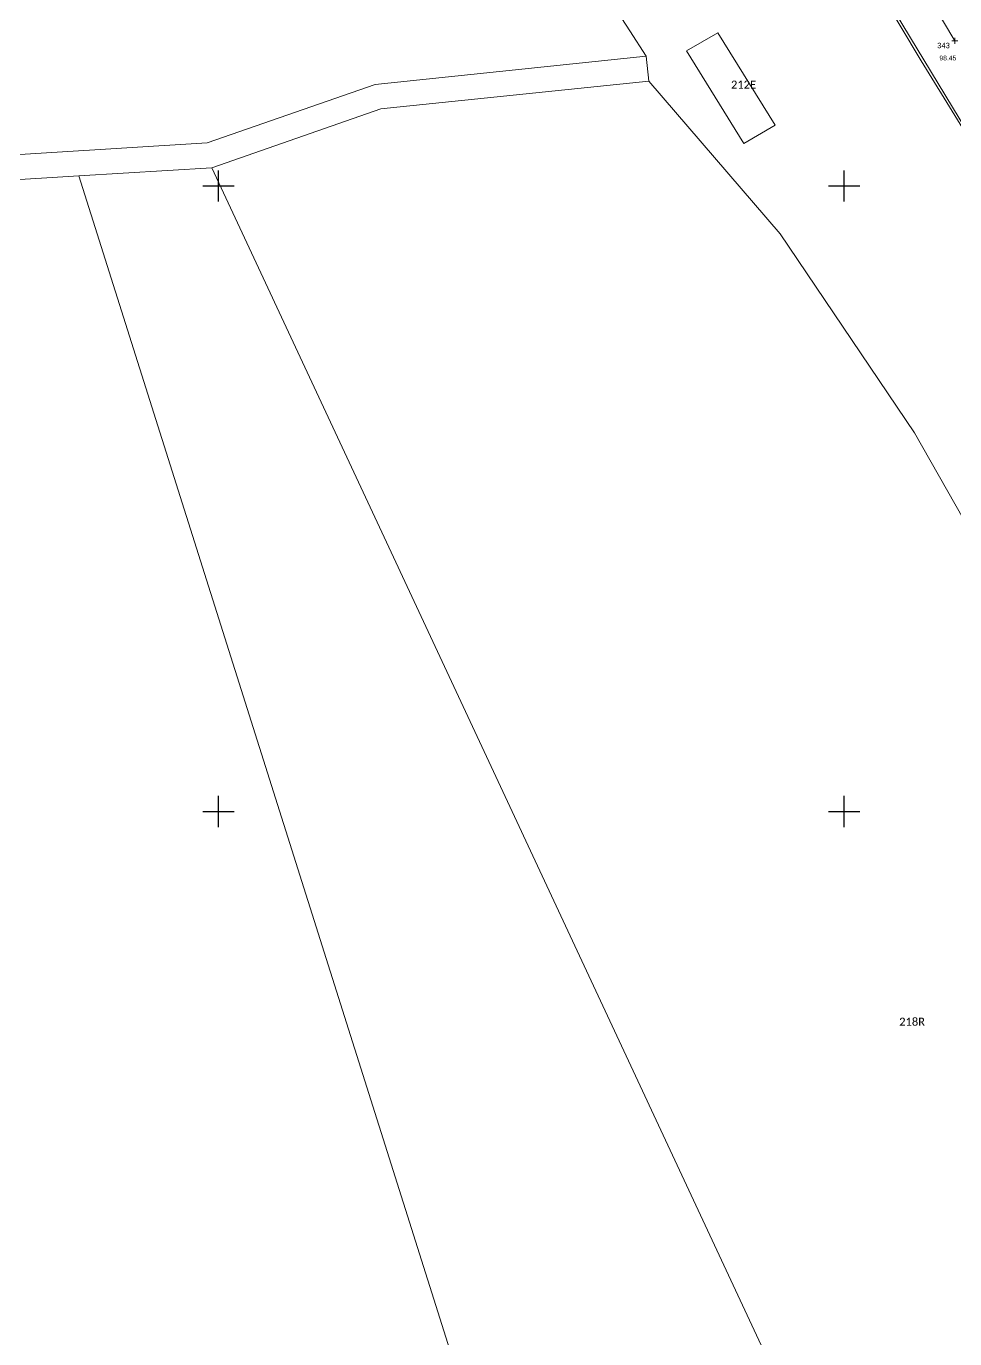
# Model space of a CAD drawing. Header units: metres. Extents: x 113120 to 240396, y 120329 to 242116.
# Drawn here: x 113748 to 113840.8, y 120947.3 to 121078.5 of the extents above; entities that cross this region are included whole.
import ezdxf
from ezdxf.enums import TextEntityAlignment as Align

# ---------------------------------------------------------------- set-up
doc = ezdxf.new("R2010")
doc.units = ezdxf.units.M
doc.header["$LTSCALE"] = 3
doc.header["$PDMODE"] = 2
doc.header["$PDSIZE"] = 0.3
doc.layers.get('0').update_dxf_attribs({"lineweight": 0})
for name, color, linetype, lineweight in [('Bpn_CaPa', 78, 'Continuous', 0), ('Bpt_CaNu', 7, 'Continuous', 0), ('Route', 1, 'Continuous', 0), ('TopoAlt', 30, 'Continuous', 0), ('TOPOJIS', 5, 'Continuous', 0), ('TopoMat', 5, 'Continuous', 0)]:
    doc.layers.add(name, color=color, linetype=linetype, lineweight=lineweight)
doc.layers.add('Carroyage(1)_Croix', color=7, linetype='Continuous')
doc.styles.add('Legend', font='')
doc.styles.get("Standard").update_dxf_attribs({"font": 'arial.ttf'})
doc.styles.get('Legend').set_extended_font_data('Calibri')

# ---------------------------------------------------------------- blocks, each defined once
blk = doc.blocks.new('TCPOINT')
at = {"color": 0}
blk.add_point((0, 0), dxfattribs=at)
at = {"layer": 'TopoAlt'}
blk.add_attdef('ALT', text='', height=0.3, dxfattribs=at).set_placement((0.1, -0.1), align=Align.TOP_LEFT)
at = {"layer": 'TopoMat'}
blk.add_attdef('MAT', (0.1, 0.1), '', height=0.3, dxfattribs=at)

msp = doc.modelspace()

# ---------------------------------------------------------------- linework, layer by layer
at = {"layer": 'Bpn_CaPa'}
for points in [[(113739.65, 121255.08), (113752.65, 121250.89), (113760.51, 121245.05), (113767.67, 121235.68), (113772.3, 121226.92), (113777.12, 121213.63), (113787.78, 121174.98), (113804.34, 121131.81), (113820.84, 121103.03), (113842.69, 121066.91), (113852.42, 121050.76), (113859.07, 121036.5), (113872.66, 120997.45), (113883.57, 120967.86), (113893.56, 120946.41)], [(113903.95, 120895.01), (113860.41, 120992.3), (113848.32, 121017.56), (113836.8, 121037.83), (113823.38, 121057.71), (113810.26, 121072.98), (113809.99, 121075.47), (113808.35, 121077.99), (113788.7, 121108.34), (113761.59, 121140.05), (113727.58, 121174.2), (113712.08, 121186.93), (113690.31, 121202.58), (113669.51, 121220.04), (113639.55, 121249.75), (113641.71, 121251.99)], [(113744.96, 120944.78), (113742.98, 120950.73), (113742.39, 120951.85), (113738.7, 120958.93), (113736.39, 120963.34), (113733.48, 120968.93), (113730.5, 120974.62), (113729.38, 120976.14), (113729.38, 120976.14), (113723.51, 120984.08), (113723.07, 120984.67), (113715.03, 120994.73), (113708.94, 121002.35), (113707.55, 121004.09), (113702.06, 121010.75), (113697.11, 121016.77), (113695.52, 121018.7), (113672.82, 121046.27), (113697.06, 121056.34), (113695.36, 121072.22), (113714.74, 121061.13), (113753.29, 121063.51), (113801.33, 120911.53)], [(113801.33, 120911.53), (113753.29, 121063.51), (113766.6, 121064.33), (113853.78, 120877.4)]]:
    msp.add_lwpolyline(points, dxfattribs=at)
for points in [[(113733.98, 121064.82), (113658.84, 121145.2), (113727.58, 121174.2), (113761.59, 121140.05), (113788.7, 121108.34), (113808.35, 121077.99), (113809.99, 121075.47), (113782.93, 121072.65), (113766.11, 121066.8), (113733.98, 121064.82)], [(113814.04, 121076.02), (113819.74, 121066.73), (113822.9, 121068.57), (113817.14, 121077.81), (113814.04, 121076.02)], [(113814.04, 121076.02), (113817.14, 121077.81), (113822.9, 121068.57), (113819.74, 121066.73), (113814.04, 121076.02)], [(113766.6, 121064.33), (113783.48, 121070.2), (113810.26, 121072.98), (113823.38, 121057.71), (113836.8, 121037.83), (113848.32, 121017.56), (113860.41, 120992.3), (113903.95, 120895.01), (113853.78, 120877.4), (113766.6, 121064.33)]]:
    msp.add_lwpolyline(points, close=True, dxfattribs=at)
at = {"layer": 'Carroyage(1)_Croix'}
for p, q in [((113767.27, 121060.94), (113767.27, 121064.06)), ((113829.77, 121060.94), (113829.77, 121064.06)), ((113765.7, 121062.5), (113768.83, 121062.5)), ((113828.2, 121062.5), (113831.33, 121062.5)), ((113767.27, 120998.44), (113767.27, 121001.56)), ((113829.77, 120998.44), (113829.77, 121001.56)), ((113765.7, 121000), (113768.83, 121000)), ((113828.2, 121000), (113831.33, 121000))]:
    msp.add_line(p, q, dxfattribs=at)
at = {"layer": 'Route', "flags": 128}
for points in [[(113771.37, 121243.63), (113784.11, 121197.45), (113788.69, 121181.61), (113793.97, 121165.77), (113797.41, 121155.68), (113801.39, 121144.81), (113805.98, 121134.4), (113832.3, 121091.32), (113840.83, 121076.99)], [(113767.69, 121242.31), (113780.36, 121196.39), (113784.96, 121180.45), (113790.28, 121164.53), (113793.73, 121154.38), (113797.77, 121143.35), (113802.52, 121132.59), (113828.96, 121089.31), (113837.48, 121075)], [(113891.4, 120951.05), (113879.46, 120974.64), (113875.27, 120983.34), (113871.51, 120993.18), (113865.67, 121013.44), (113861.86, 121027.05), (113858.1, 121037.5), (113853.75, 121047.71), (113847.82, 121058.17), (113837.48, 121075)]]:
    msp.add_lwpolyline(points, dxfattribs=at)

# ---------------------------------------------------------------- block references
at = {"layer": 'TOPOJIS'}
ref = msp.add_blockref('TCPOINT', (113840.83, 121076.99, 98.45), dxfattribs=at)
ref.add_attrib('MAT', '343', (113839.08, 121076.27, 98.45), dxfattribs={"layer": 'TopoMat', "height": 0.54})
ref.add_attrib('ALT', '98.45', dxfattribs={"layer": 'TopoAlt', "height": 0.48}).set_placement((113839.3, 121075.53, 98.45), align=Align.TOP_LEFT)

# ---------------------------------------------------------------- texts
at = {"layer": 'Bpt_CaNu', "char_height": 0.8, "attachment_point": 7, "style": 'Legend'}
for s, insert in [('212E', (113818.47, 121072.23)), ('218R', (113835.28, 120978.58))]:
    msp.add_mtext(s, dxfattribs=dict(at, insert=insert))

doc.saveas('drawing.dxf')
